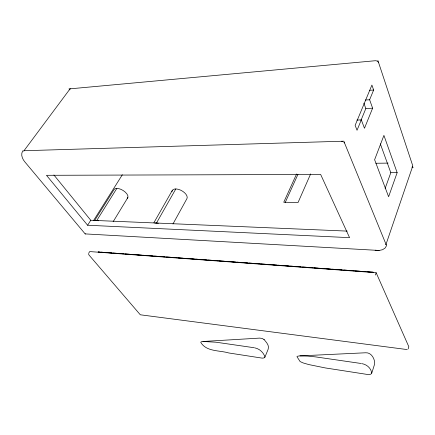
<?xml version="1.0" encoding="UTF-8"?>
<svg xmlns="http://www.w3.org/2000/svg" width="435" height="435" viewBox="0 0 435 435"><rect width="100%" height="100%" fill="white"/><g stroke="black" fill="none" stroke-linecap="round" stroke-linejoin="round"><path stroke-width="0.65" d="M371.751 373.143L374.524 364.389C375.367 359.408 371.452 352.345 365.759 352.769L299.949 355.884L297.801 356.151L296.942 356.651L300.117 361.567L303.184 362.948L308.817 364.579L325.239 367.923L366.803 374.366C368.374 374.6 371.963 374.921 371.702 372.485M264.203 339.659L262.24 338.457L259.684 338.098L202.982 341.486L201.296 341.774L200.714 342.263C206.25 351.899 219.479 350.191 228.805 352.97L261.266 357.989C262.555 358.342 265.687 358.152 264.763 356.107M88.631 253.333L89.697 251.566L376.15 272.734L375.351 275.061M412.674 166.273L385.91 244.66A2.768 1.566 18.2 0 0 385.861 243.932L344.525 142.952A3.132 2.088 21.6 0 0 344.335 142.713M397.15 172.662L388.613 196.729L374.617 159.737L383.92 135.394L397.15 172.662L390.809 172.69L385.122 188.442M408.166 348.903L408.824 346.722L376.15 272.734M361.322 119.875L357.037 130.261L355.134 125.334L371.909 85.075L373.632 90.029L369.619 99.767L372.621 108.179L364.476 128.26L361.322 119.875L356.907 120.082M360.941 120.413L365.835 108.554L363.872 103.177M264.861 357.271L268.069 349.468C269.749 345.629 266.253 342.155 263.985 339.441M310.65 173.918L298.046 202.52L283.745 202.231L296.599 173.967M22.843 150.76C20.353 154.425 22.337 159.02 24.947 162.021L85.162 233.899L379.151 250.457L382.544 249.717L385.067 248.07L386.563 245.644L385.954 244.307M285.148 202.612L297.953 174.364M172.978 223.954L186.914 198.665A8.39 4.421 29.3 0 0 180.672 190.166A8.39 4.421 29.3 0 0 171.956 191.715M156.469 223.041L175.811 188.942M153.892 222.725L172.222 190.557M113.16 221.687L127.857 197.561M96.749 220.518L116.868 188.36M93.536 220.578L122.327 174.772M94.477 220.746L113.84 189.894A8.015 3.915 31.2 0 1 123.17 190.514A8.015 3.915 31.2 0 1 127.237 198.376M87.614 225.232L349.577 237.657L320.644 174.435L46.48 175.305L87.614 225.232L90.752 220.262L347.228 231.105M23.794 150.994L69.861 89.131M68.942 88.941L70.34 88.822M407.28 349.593L140.304 314.788L89.099 255.138L88.555 253.975M70.508 88.794L375.177 60.737A2.871 2.208 19.9 0 1 378.406 62.276L378.542 62.52M369.315 90.328L373.632 90.029M365.269 100.034L369.619 99.767M365.835 108.554L372.621 108.179M23.74 151.103A2.441 1.109 34.7 0 1 24.431 150.711L343.873 141.19L344.525 142.952M202.982 341.486L216.064 342.214L253.964 347.706M299.949 355.884L307.686 356.102L315.794 356.917L360.909 363.459M375.905 163.255L388.08 163.109M411.972 167.252L413.25 167.274M85.162 233.899L85.554 233.916M375.128 250.234L379.151 250.457M98.109 251.947L99.61 252.061M100.963 252.159L105.705 252.507M107.053 252.61L111.795 252.958M113.149 253.056L117.885 253.404M119.239 253.507L123.301 253.806M125.329 253.953L129.391 254.252M130.745 254.355L135.481 254.703M136.835 254.801L141.571 255.149M142.925 255.253L146.986 255.552M148.34 255.649L153.076 255.997M154.43 256.095L159.167 256.449M160.52 256.547L164.582 256.846M166.61 256.993L170.672 257.297M172.706 257.444L176.762 257.743M178.116 257.841L182.852 258.194M184.206 258.292L188.268 258.591M189.622 258.689L194.358 259.037M195.712 259.14L200.453 259.488M201.802 259.586L206.543 259.934M207.897 260.038L211.954 260.337M213.987 260.483L218.049 260.782M219.403 260.886L224.139 261.234M225.493 261.332L229.555 261.631M231.583 261.783L235.645 262.082M236.999 262.18L241.735 262.528M243.089 262.631L247.825 262.979M249.179 263.077L253.241 263.376M255.269 263.528L259.331 263.827M260.685 263.925L265.421 264.273M266.775 264.377L270.836 264.676M272.865 264.823L276.926 265.122M278.28 265.219L283.016 265.573M284.37 265.671L289.106 266.019M290.46 266.117L294.522 266.416M296.55 266.568L300.612 266.867M302.646 267.014L306.702 267.313M308.056 267.416L312.798 267.764M314.152 267.862L318.208 268.161M320.242 268.313L324.303 268.612M326.332 268.759L330.393 269.058M332.422 269.211L335.804 269.461M337.837 269.608L341.899 269.907M343.927 270.059L347.989 270.358M349.343 270.456L354.079 270.804M355.433 270.907L359.495 271.206M361.523 271.353L365.585 271.652M367.613 271.804L373.268 272.218M361.654 363.589C366.254 364.345 370.386 367.368 371.55 372.126M254.589 347.815C259.026 348.587 262.664 351.697 264.556 355.77M98.256 251.957L373.029 272.201M53.902 174.973L90.752 220.262M380.304 143.784L390.809 172.69M378.646 62.776L412.663 165.501A2.566 1.691 16 0 1 412.201 166.893M377.885 60.487L378.406 62.276M341.66 141.31A3.132 2.088 21.6 0 1 342.671 141.576M343.867 142.261A3.132 2.088 21.6 0 1 344.118 142.484M154.86 223.16A8.673 4.176 28.9 0 1 158.367 223.307M95.336 220.632A8.265 3.681 30.6 0 1 98.462 220.768M69.779 89.876A2.284 1.229 37 0 1 70.187 88.87"/></g></svg>
